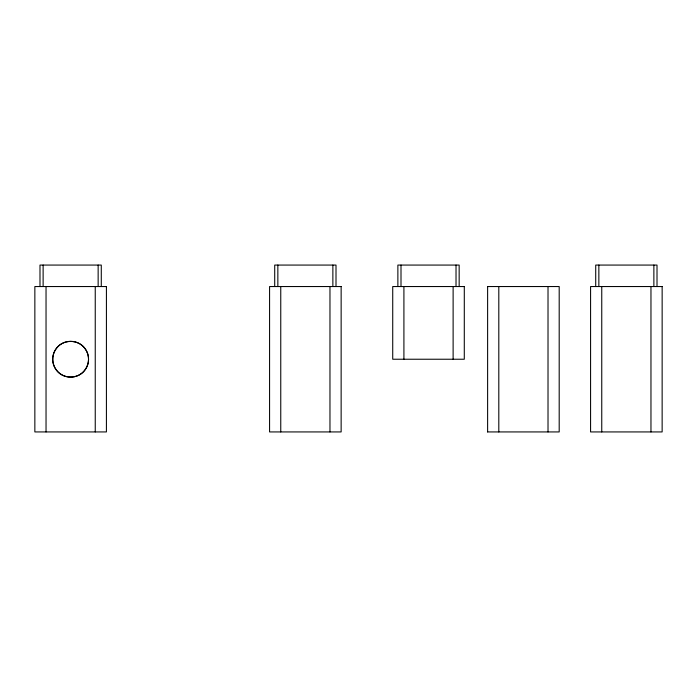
<?xml version="1.0" encoding="UTF-8"?>
<svg xmlns="http://www.w3.org/2000/svg" width="697" height="697" viewBox="0 0 697 697"><rect width="100%" height="100%" fill="white"/><g stroke="black" fill="none" stroke-linecap="round" stroke-linejoin="round"><path stroke-width="1.05" d="M487.63 286.545L559.194 286.545L559.194 431.931L487.63 431.931M657.01 286.545L657.01 265.069L595.717 265.069L595.717 286.545M653.873 265.069L653.873 286.545M650.963 286.545L650.963 431.931M601.755 286.545L601.755 431.931M598.854 265.069L598.854 286.545M548.016 286.545L548.016 431.931M498.808 286.545L498.808 431.931M487.621 286.545L487.621 431.931M459.157 286.545L459.157 265.069L397.874 265.069L397.874 286.545M456.021 265.069L456.021 286.545M453.12 286.545L453.12 359.234M403.911 286.545L403.911 359.234M401.002 265.069L401.002 286.545M336.006 286.545L336.006 265.069L274.714 265.069L274.714 286.545M332.87 265.069L332.87 286.545M329.969 286.545L329.969 431.931M280.76 286.545L280.76 431.931M277.85 265.069L277.85 286.545M101.283 286.545L101.283 265.069L39.99 265.069L39.99 286.545M98.146 265.069L98.146 286.545M95.245 286.545L95.245 431.931M46.037 286.545L46.037 431.931M43.127 265.069L43.127 286.545M52.963 356.437L52.885 356.995A16.928 15.996 90 0 0 52.885 361.482L52.963 362.039A17.225 16.397 90 0 0 54 365.82L54.218 366.343A17.625 16.885 90 0 0 55.237 368.347L55.246 368.365A17.686 17.059 90 0 0 56.161 369.75C62.678 379.482 78.595 379.482 85.112 369.75A17.686 17.059 90 0 0 86.027 368.365L86.036 368.347A17.625 16.885 90 0 0 87.064 366.343L87.273 365.82A17.225 16.397 90 0 0 88.31 362.039L88.388 361.482A16.928 15.996 90 0 0 88.388 356.995L88.31 356.437A17.225 16.397 90 0 0 87.273 352.647L87.055 352.133A17.625 16.885 90 0 0 86.036 350.129A17.686 17.059 90 0 0 85.112 348.718C78.595 338.995 62.678 338.995 56.161 348.718A17.686 17.059 90 0 0 55.246 350.112A17.625 16.885 90 0 0 54.218 352.133L54 352.647A17.225 16.397 90 0 0 52.963 356.437M106.414 286.545L34.859 286.545L34.85 431.931L106.414 431.931L106.423 286.545M341.138 286.545L269.582 286.545L269.573 431.931L341.138 431.931L341.147 286.545M464.289 286.545L392.733 286.545L392.725 359.234L464.289 359.234L464.298 286.545M662.141 286.545L590.586 286.545L590.577 431.931L662.141 431.931L662.15 286.545M61.205 374.446A17.895 17.895 0 0 0 88.519 359.8A17.895 17.895 0 0 0 62.181 343.464A17.895 17.895 0 0 0 61.205 374.446"/></g></svg>
